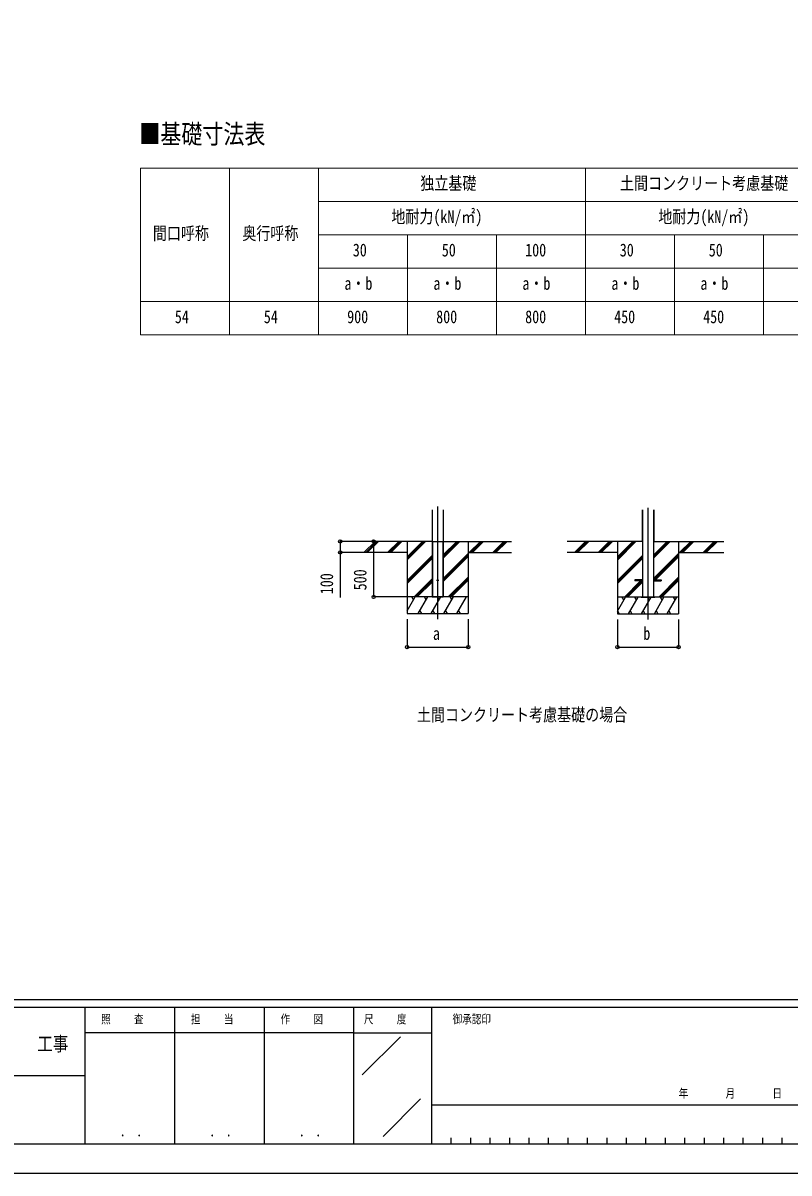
# Model space of a CAD drawing. Units: millimetres, scale not verified. Extents: x -14718 to 14718, y -10397 to 10401.
# Drawn here: x 3975 to 10861, y -10389 to -52 of the extents above; entities that cross this region are included whole.
import ezdxf
from ezdxf.enums import TextEntityAlignment as Align

# ---------------------------------------------------------------- set-up
doc = ezdxf.new("R2010")
doc.units = ezdxf.units.MM
doc.header["$LTSCALE"] = 50
doc.layers.add('0-1_TABLE1', color=7, linetype='Continuous', lineweight=18)
for name, color, linetype in [('0-2_USER1', 3, 'Continuous'), ('0-4_YKK_12', 2, 'Continuous'), ('0-5_YKK_A1', 4, 'Continuous'), ('0-6_YKK_D', 6, 'Continuous'), ('0-7_YKK_ZWAK', 7, 'Continuous')]:
    doc.layers.add(name, color=color, linetype=linetype)
doc.styles.add('ＭＳ ゴシック', font='')
doc.styles.get('ＭＳ ゴシック').set_extended_font_data('MS Gothic')

msp = doc.modelspace()

# ---------------------------------------------------------------- linework, layer by layer
at = {"layer": '0-1_TABLE1'}
for p, q in [((5032.57, -1356.6), (11432.57, -1356.6)), ((5032.57, -1356.6), (5032.57, -2856.6)), ((5832.57, -1356.6), (5832.57, -2856.6)), ((6632.57, -1356.6), (6632.57, -2856.6)), ((9032.57, -1356.6), (9032.57, -2856.6)), ((6632.57, -1656.6), (11432.57, -1656.6)), ((6632.57, -1956.6), (11432.57, -1956.6)), ((7432.57, -1956.6), (7432.57, -2856.6)), ((8232.57, -1956.6), (8232.57, -2856.6)), ((9832.57, -1956.6), (9832.57, -2856.6)), ((10632.57, -1956.6), (10632.57, -2856.6)), ((6632.57, -2256.6), (11432.57, -2256.6)), ((5032.57, -2856.6), (11432.57, -2856.6))]:
    msp.add_line(p, q, dxfattribs=at)
msp.add_lwpolyline([(5032.57, -2556.6), (7432.57, -2556.6), (8232.57, -2556.6), (11432.57, -2556.6)], dxfattribs=at)
at = {"layer": '0-4_YKK_12'}
for p, q in [((7702.57, -4397.75), (7702.57, -5411.6)), ((9593.57, -4409.4), (9593.57, -5412.6))]:
    msp.add_line(p, q, dxfattribs=at)
at = {"layer": '0-5_YKK_A1'}
for p, q in [((7652.57, -4427.25), (7652.57, -5211.6)), ((7752.57, -4427.25), (7752.57, -5211.6)), ((7752.57, -4427.25), (7752.57, -5211.6)), ((9543.17, -4427.25), (9543.17, -4712.6)), ((9543.57, -4427.25), (9543.57, -5212.6)), ((9643.57, -4427.25), (9643.57, -5212.6)), ((9645.17, -4427.25), (9645.17, -4712.6)), ((7652.57, -4711.6), (6976.62, -4711.6)), ((7043.3, -4810.2), (7141.9, -4711.6)), ((7056.04, -4811.6), (7156.04, -4711.6)), ((7070.19, -4811.6), (7170.19, -4711.6)), ((7255.44, -4810.2), (7354.03, -4711.6)), ((7268.18, -4811.6), (7368.18, -4711.6)), ((7282.32, -4811.6), (7382.32, -4711.6)), ((7427.57, -4711.6), (7427.57, -5361.6)), ((7427.57, -4878.48), (7594.45, -4711.6)), ((7427.57, -4864.34), (7580.31, -4711.6)), ((7427.57, -4850.2), (7566.17, -4711.6)), ((7652.57, -4711.6), (7752.57, -4711.6)), ((7655.07, -4711.6), (7655.07, -5211.6)), ((7656.57, -4711.6), (7656.57, -5211.6)), ((7748.57, -4711.6), (7748.57, -5211.6)), ((7750.07, -4711.6), (7750.07, -5211.6)), ((7752.57, -4861.85), (7902.82, -4711.6)), ((7752.57, -4847.71), (7888.68, -4711.6)), ((7752.57, -4833.56), (7874.53, -4711.6)), ((7752.57, -4711.6), (8368.19, -4711.6)), ((7977.57, -4711.6), (7977.57, -5361.6)), ((7986.67, -4811.6), (8086.67, -4711.6)), ((8000.81, -4811.6), (8100.81, -4711.6)), ((8014.95, -4811.6), (8114.95, -4711.6)), ((8198.8, -4811.6), (8298.8, -4711.6)), ((8212.94, -4811.6), (8312.94, -4711.6)), ((8227.08, -4811.6), (8327.08, -4711.6)), ((9542.76, -4712.6), (8867.62, -4712.6)), ((8934.31, -4811.2), (9032.9, -4712.6)), ((8947.04, -4812.6), (9047.05, -4712.6)), ((8961.19, -4812.6), (9061.19, -4712.6)), ((9146.44, -4811.2), (9245.04, -4712.6)), ((9159.18, -4812.6), (9259.18, -4712.6)), ((9173.32, -4812.6), (9273.32, -4712.6)), ((9318.57, -4712.6), (9318.57, -5362.6)), ((9318.57, -4879.48), (9485.45, -4712.6)), ((9318.57, -4865.34), (9471.31, -4712.6)), ((9318.57, -4851.2), (9457.17, -4712.6)), ((9542.27, -4712.6), (9542.87, -4712.6)), ((9643.57, -4862.85), (9793.82, -4712.6)), ((9643.57, -4848.71), (9779.68, -4712.6)), ((9643.57, -4834.56), (9765.54, -4712.6)), ((9643.57, -4712.6), (9643.67, -4712.6)), ((9643.67, -4712.6), (9643.97, -4712.6)), ((9644.38, -4712.6), (10276.78, -4712.6)), ((9644.87, -4712.6), (9645.17, -4712.6)), ((9868.57, -4712.6), (9868.57, -5362.6)), ((9877.67, -4812.6), (9977.67, -4712.6)), ((9891.81, -4812.6), (9991.81, -4712.6)), ((9905.95, -4812.6), (10005.95, -4712.6)), ((10089.8, -4812.6), (10189.8, -4712.6)), ((10103.94, -4812.6), (10203.94, -4712.6)), ((10118.08, -4812.6), (10218.08, -4712.6)), ((7427.57, -4811.6), (6976.62, -4811.6)), ((7427.57, -5062.33), (7652.57, -4837.33)), ((7427.57, -5076.47), (7652.57, -4851.47)), ((7752.57, -5045.69), (7977.57, -4820.7)), ((7752.57, -5059.84), (7977.57, -4834.84)), ((7752.57, -5073.98), (7977.57, -4848.98)), ((7977.57, -4811.6), (8368.19, -4811.6)), ((9318.57, -4812.6), (8867.62, -4812.6)), ((9318.57, -5063.33), (9543.57, -4838.33)), ((9318.57, -5077.47), (9543.57, -4852.47)), ((9643.57, -5046.69), (9868.57, -4821.7)), ((9646.31, -5058.1), (9868.57, -4835.84)), ((9660.45, -5058.1), (9868.57, -4849.98)), ((9868.57, -4812.6), (10276.78, -4812.6)), ((7427.57, -5090.61), (7652.57, -4865.61)), ((9318.57, -5091.61), (9543.57, -4866.61)), ((7490.43, -5211.6), (7652.57, -5049.46)), ((7504.57, -5211.6), (7652.57, -5063.6)), ((7798.79, -5211.6), (7977.57, -5032.83)), ((7812.94, -5211.6), (7977.57, -5046.97)), ((7827.08, -5211.6), (7977.57, -5061.11)), ((9543.57, -5058.1), (9476.07, -5058.1)), ((9476.07, -5058.1), (9476.07, -5067.1)), ((9535.93, -5058.1), (9543.57, -5050.46)), ((9535.93, -5058.1), (9543.57, -5050.46)), ((9643.57, -5058.1), (9711.07, -5058.1)), ((9689.79, -5212.6), (9868.57, -5033.83)), ((9703.94, -5212.6), (9868.57, -5047.97)), ((9711.07, -5058.1), (9711.07, -5067.1)), ((9718.08, -5212.6), (9868.57, -5062.11)), ((7518.71, -5211.6), (7652.57, -5077.74)), ((9381.43, -5212.6), (9526.93, -5067.1)), ((9395.57, -5212.6), (9541.07, -5067.1)), ((9409.71, -5212.6), (9543.57, -5078.74)), ((9543.57, -5067.1), (9476.07, -5067.1)), ((9643.57, -5074.98), (9651.45, -5067.1)), ((9643.57, -5074.98), (9651.45, -5067.1)), ((9643.57, -5067.1), (9711.07, -5067.1)), ((7977.57, -5211.6), (7427.57, -5211.6)), ((7427.57, -5337.05), (7500, -5211.6)), ((7485, -5237.58), (7470, -5211.6)), ((7528.87, -5361.6), (7615.47, -5211.6)), ((7600.47, -5237.58), (7585.47, -5211.6)), ((7644.34, -5361.6), (7730.94, -5211.6)), ((7715.94, -5237.58), (7700.94, -5211.6)), ((7759.81, -5361.6), (7846.41, -5211.6)), ((7831.41, -5237.58), (7816.41, -5211.6)), ((7875.28, -5361.6), (7961.88, -5211.6)), ((9868.57, -5212.6), (9318.57, -5212.6)), ((9318.57, -5338.05), (9391, -5212.6)), ((9376, -5238.58), (9361, -5212.6)), ((9419.87, -5362.6), (9506.47, -5212.6)), ((9491.47, -5238.58), (9476.47, -5212.6)), ((9532.67, -5212.6), (9654.47, -5212.6)), ((9535.34, -5362.6), (9621.94, -5212.6)), ((9606.94, -5238.58), (9591.94, -5212.6)), ((9650.81, -5362.6), (9737.41, -5212.6)), ((9722.41, -5238.58), (9707.41, -5212.6)), ((9766.28, -5362.6), (9852.88, -5212.6)), ((9837.88, -5238.58), (9822.88, -5212.6)), ((7427.57, -5361.6), (7977.57, -5361.6)), ((7543.86, -5335.62), (7558.86, -5361.6)), ((7659.33, -5335.62), (7674.33, -5361.6)), ((7774.81, -5335.62), (7789.81, -5361.6)), ((7890.27, -5335.62), (7905.27, -5361.6)), ((9318.57, -5362.6), (9868.57, -5362.6)), ((9319.4, -5336.62), (9334.39, -5362.6)), ((9434.87, -5336.62), (9449.86, -5362.6)), ((9550.34, -5336.62), (9565.33, -5362.6)), ((9665.81, -5336.62), (9680.81, -5362.6)), ((9781.28, -5336.62), (9796.27, -5362.6))]:
    msp.add_line(p, q, dxfattribs=at)
for points in [[(7652.57, -4427.25), (7652.57, -5211.6), (7752.57, -5211.6)], [(9541.97, -4427.25), (9541.97, -4712.6), (9542.27, -4712.6)], [(9643.97, -4427.25), (9643.97, -4712.6), (9644.27, -4712.6), (9644.87, -4712.6)], [(9542.87, -4712.6), (9543.17, -4712.6), (9543.47, -4712.6), (9543.57, -4712.6)]]:
    msp.add_lwpolyline(points, dxfattribs=at)
msp.add_circle((7702.57, -5061.6), 5, dxfattribs=at)
at = {"layer": '0-6_YKK_D'}
for p, q in [((6975.62, -4711.6), (6826.57, -4711.6)), ((7127.57, -4711.6), (7127.57, -5211.6)), ((6975.62, -4811.6), (6826.57, -4811.6)), ((7426.57, -5211.6), (7126.57, -5211.6)), ((7427.57, -5411.6), (7427.57, -5662.6)), ((7977.57, -5411.6), (7977.57, -5662.6)), ((9318.57, -5412.6), (9318.57, -5662.6)), ((9868.57, -5412.6), (9868.57, -5662.6)), ((7427.57, -5661.6), (7977.57, -5661.6)), ((9318.57, -5661.6), (9868.57, -5661.6))]:
    msp.add_line(p, q, dxfattribs=at)
msp.add_lwpolyline([(6827.57, -4711.6), (6827.57, -4811.6), (6827.57, -5216.7)], dxfattribs=at)
for centre in [(6827.57, -4711.6), (7127.57, -4711.6), (6827.57, -4811.6), (7127.57, -5211.6), (7427.57, -5661.6), (7977.57, -5661.6), (9318.57, -5661.6), (9868.57, -5661.6)]:
    msp.add_circle(centre, 14.88, dxfattribs=at)
at = {"layer": '0-7_YKK_ZWAK'}
for p, q in [((13632.57, -8831.6), (-13667.43, -8831.6)), ((4532.57, -8901.6), (-17.43, -8901.6)), ((5337.57, -8901.6), (5337.57, -10126.6)), ((6142.57, -8901.6), (6142.57, -10126.6)), ((6947.57, -8901.6), (6947.57, -10126.6)), ((7647.57, -8901.6), (6947.57, -8901.6)), ((11261.32, -8901.6), (7647.57, -8901.6)), ((7647.57, -8901.6), (7647.57, -10126.6)), ((6947.57, -9129.1), (4532.57, -9129.1)), ((6947.57, -9129.1), (7647.57, -9129.1)), ((7024.87, -9508.12), (7367.63, -9165.35)), ((-17.43, -9514.1), (4532.57, -9514.1)), ((7212.35, -10060.06), (7549.12, -9723.29)), ((7647.57, -9776.6), (11261.32, -9776.6)), ((-17.43, -10126.6), (4532.57, -10126.6)), ((4532.57, -10126.6), (6947.57, -10126.6)), ((6947.57, -10126.6), (7647.57, -10126.6)), ((7647.57, -10126.6), (11261.32, -10126.6)), ((7822.57, -10074.1), (7822.57, -10126.6)), ((7997.57, -10074.1), (7997.57, -10126.6)), ((8172.57, -10074.1), (8172.57, -10126.6)), ((8347.57, -10074.1), (8347.57, -10126.6)), ((8522.57, -10074.1), (8522.57, -10126.6)), ((8697.57, -10074.1), (8697.57, -10126.6)), ((8872.57, -10074.1), (8872.57, -10126.6)), ((9047.57, -10074.1), (9047.57, -10126.6)), ((9222.57, -10074.1), (9222.57, -10126.6)), ((9397.57, -10074.1), (9397.57, -10126.6)), ((9572.57, -10074.1), (9572.57, -10126.6)), ((9747.57, -10074.1), (9747.57, -10126.6)), ((9922.57, -10074.1), (9922.57, -10126.6)), ((10097.57, -10074.1), (10097.57, -10126.6)), ((10272.57, -10074.1), (10272.57, -10126.6)), ((10447.57, -10074.1), (10447.57, -10126.6)), ((10622.57, -10074.1), (10622.57, -10126.6)), ((10797.57, -10074.1), (10797.57, -10126.6))]:
    msp.add_line(p, q, dxfattribs=at)
msp.add_lwpolyline([(-14717.5, -10389.1), (14717.5, -10389.1), (14717.5, 10400.9), (-14717.5, 10400.9)], close=True, dxfattribs=at)
msp.add_lwpolyline([(6947.57, -8901.6), (4532.57, -8901.6), (4532.57, -10126.6)], dxfattribs=at)

# ---------------------------------------------------------------- texts
at = {"layer": '0-1_TABLE1', "style": 'ＭＳ ゴシック', "width": 0.8}
for s, p in [('独立基礎', (7546.97, -1585.35)), ('土間コンクリート考慮基礎', (9342.17, -1585.35)), ('地耐力(kN/㎡)', (7286.57, -1885.35)), ('地耐力(kN/㎡)', (9686.57, -1885.35)), ('間口呼称', (5142.77, -2035.35)), ('奥行呼称', (5946.97, -2035.35)), ('30', (6940.17, -2185.35)), ('50', (7740.17, -2185.35)), ('100', (8489.77, -2185.35)), ('30', (9340.17, -2185.35)), ('50', (10140.17, -2185.35)), ('a・b', (6864.57, -2485.35)), ('a・b', (7664.57, -2485.35)), ('a・b', (8464.57, -2485.35)), ('a・b', (9264.57, -2485.35)), ('a・b', (10064.57, -2485.35)), ('54', (5340.17, -2785.35)), ('54', (6140.17, -2785.35)), ('900', (6889.77, -2785.35)), ('800', (7689.77, -2785.35)), ('800', (8489.77, -2785.35)), ('450', (9289.77, -2785.35)), ('450', (10089.77, -2785.35))]:
    msp.add_text(s, height=115.5, dxfattribs=at).set_placement(p, align=Align.BOTTOM_LEFT)
at = {"layer": '0-2_USER1', "style": 'ＭＳ ゴシック', "width": 0.8}
for s, height, p in [('■基礎寸法表', 173.2, (5021, -1188.4)), ('土間コンクリート考慮基礎の場合', 115.5, (7516.5, -6362.6))]:
    msp.add_text(s, height=height, dxfattribs=at).set_placement(p, align=Align.BOTTOM_LEFT)
at = {"layer": '0-6_YKK_D', "style": 'ＭＳ ゴシック', "width": 0.8}
for s, p in [('100', (6797.57, -5186.7)), ('500', (7097.57, -5151.85))]:
    msp.add_text(s, height=115.5, rotation=90, dxfattribs=at).set_placement(p, align=Align.BOTTOM_LEFT)
for s, p in [('b', (9551.57, -5631.6)), ('a', (7660.57, -5631.6))]:
    msp.add_text(s, height=115.5, dxfattribs=at).set_placement(p, align=Align.BOTTOM_LEFT)
at = {"layer": '0-7_YKK_ZWAK', "style": 'ＭＳ ゴシック', "width": 0.8}
for s, height, p in [('照     査', 76.98, (4677.47, -9067.85)), ('担     当', 76.98, (5485.27, -9067.85)), ('作     図', 76.98, (6290.27, -9067.85)), ('尺     度', 76.98, (7039.97, -9067.85)), ('御承認印', 76.98, (7836.98, -9067.85)), ('工事', 128.3, (4103.17, -9330.23)), ('年        月        日', 76.98, (9869.67, -9735.35)), ('． ．', 90.71, (4847.5, -10089.33)), ('． ．', 90.71, (5652.5, -10089.33)), ('． ．', 90.71, (6457.5, -10089.33))]:
    msp.add_text(s, height=height, dxfattribs=at).set_placement(p, align=Align.BOTTOM_LEFT)

doc.saveas('drawing.dxf')
